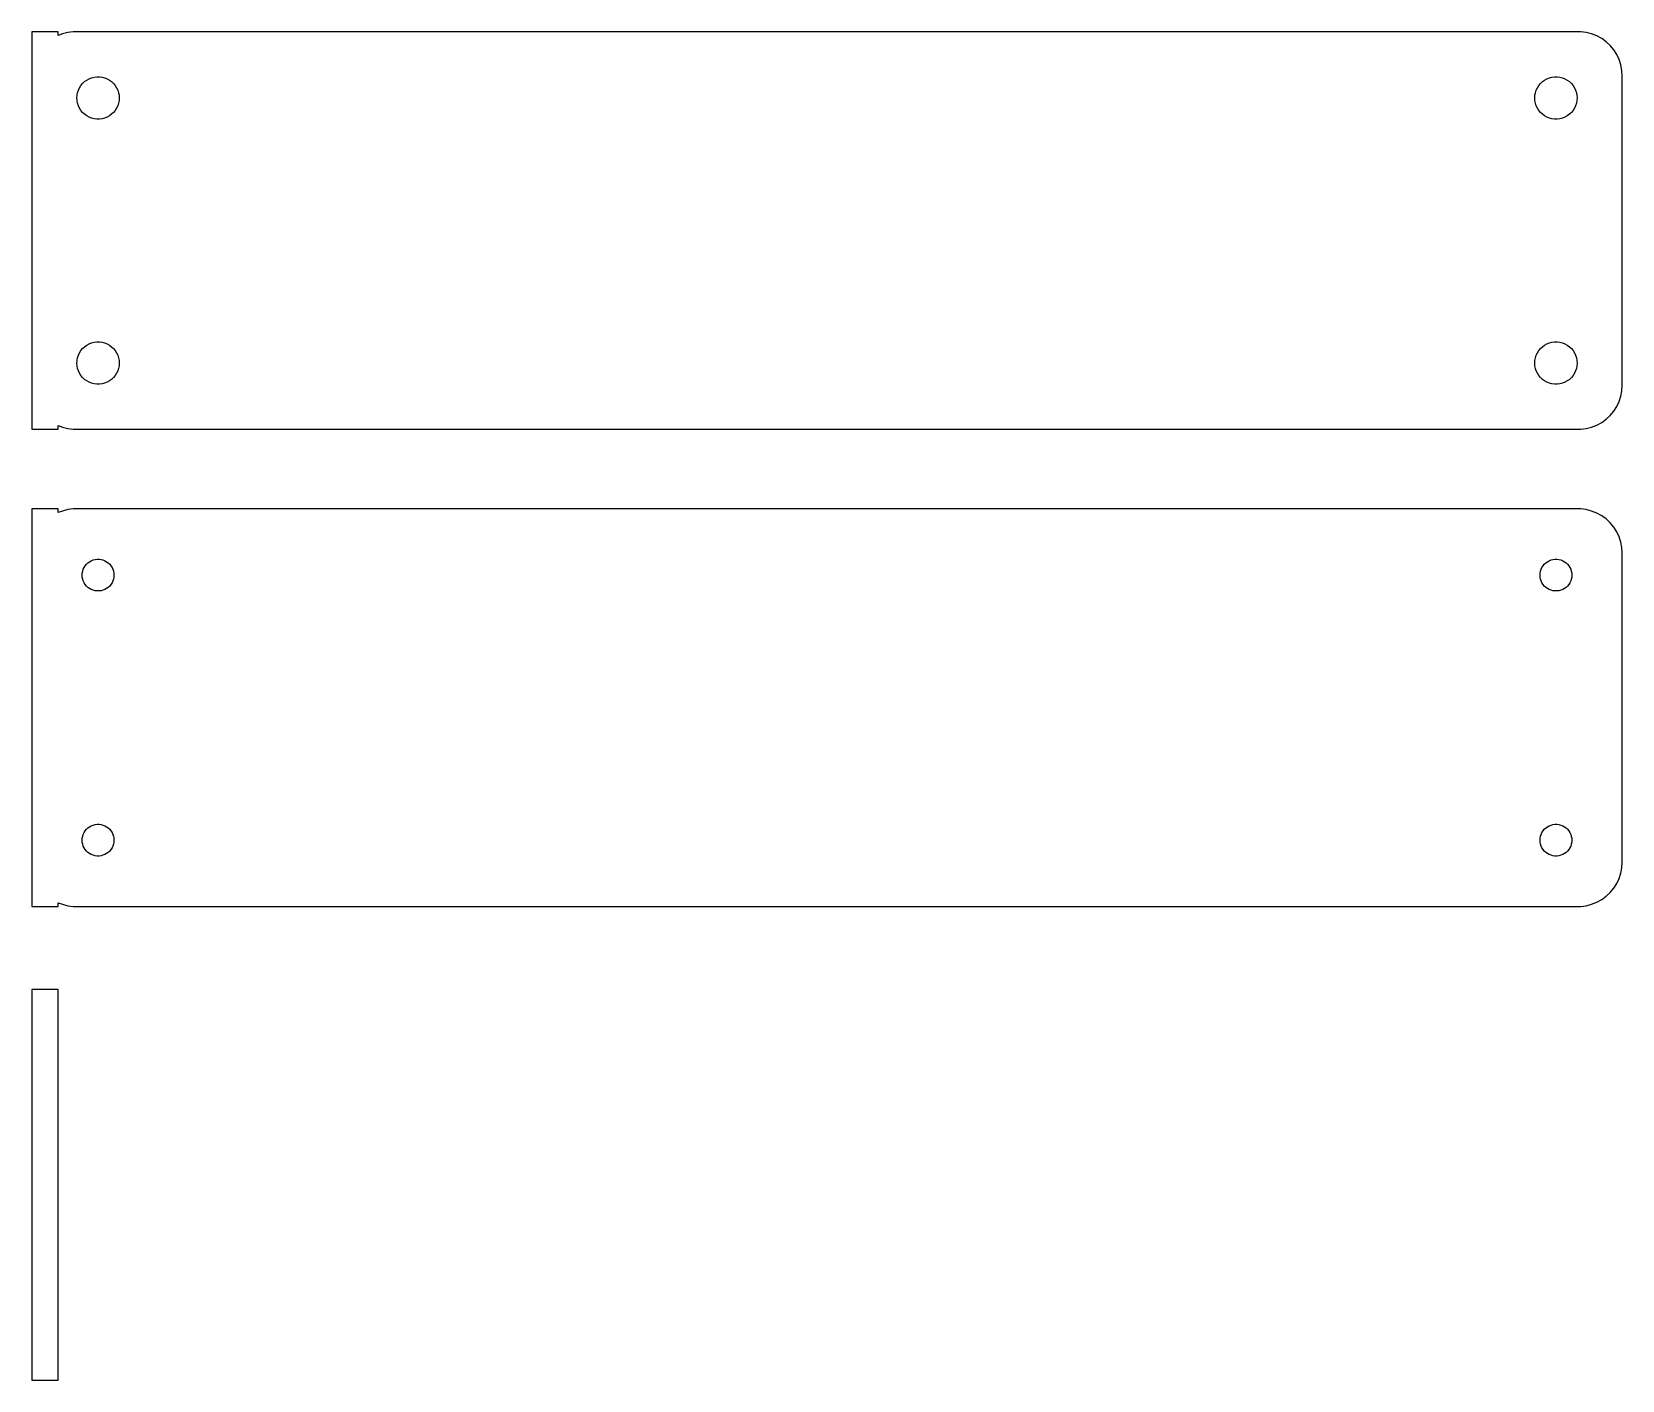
# Model space of a CAD drawing. Header units: metres. Extents: x -90 to 90, y -22 to 130.
import ezdxf

# ---------------------------------------------------------------- set-up
doc = ezdxf.new("R2010")
doc.units = ezdxf.units.M

msp = doc.modelspace()

# ---------------------------------------------------------------- linework, layer by layer
for p, q in [((-87, 130.49), (-90, 130.49)), ((-90, 130.49), (-90, 85.5099)), ((-87, 130.075), (-87, 130.49)), ((-86.5451, 130.255), (-87, 130.075)), ((-85.9369, 130.411), (-86.5451, 130.255)), ((-85.3139, 130.49), (-85.9369, 130.411)), ((85.3139, 130.49), (-85.3139, 130.49)), ((85.9369, 130.411), (85.3139, 130.49)), ((86.5451, 130.255), (85.9369, 130.411)), ((87.1289, 130.024), (86.5451, 130.255)), ((87.6791, 129.722), (87.1289, 130.024)), ((88.1871, 129.353), (87.6791, 129.722)), ((88.6448, 128.923), (88.1871, 129.353)), ((89.0451, 128.439), (88.6448, 128.923)), ((89.3815, 127.909), (89.0451, 128.439)), ((89.6489, 127.341), (89.3815, 127.909)), ((89.8429, 126.743), (89.6489, 127.341)), ((89.9606, 126.127), (89.8429, 126.743)), ((90, 125.5), (89.9606, 126.127)), ((-84.6031, 124.156), (-84.4416, 124.411)), ((-84.4416, 124.411), (-84.2495, 124.643)), ((-84.2495, 124.643), (-84.0298, 124.849)), ((-84.0298, 124.849), (-83.786, 125.026)), ((-83.786, 125.026), (-83.5219, 125.172)), ((-83.5219, 125.172), (-83.2416, 125.283)), ((-83.2416, 125.283), (-82.9497, 125.357)), ((-82.9497, 125.357), (-82.6507, 125.395)), ((-82.6507, 125.395), (-82.3493, 125.395)), ((-82.3493, 125.395), (-82.0503, 125.357)), ((-82.0503, 125.357), (-81.7584, 125.283)), ((-81.7584, 125.283), (-81.4781, 125.172)), ((-81.4781, 125.172), (-81.214, 125.026)), ((-81.214, 125.026), (-80.9702, 124.849)), ((-80.9702, 124.849), (-80.7505, 124.643)), ((-80.7505, 124.643), (-80.5583, 124.411)), ((-80.5583, 124.411), (-80.3969, 124.156)), ((80.3969, 124.156), (80.5583, 124.411)), ((80.5583, 124.411), (80.7505, 124.643)), ((80.7505, 124.643), (80.9702, 124.849)), ((80.9702, 124.849), (81.214, 125.026)), ((81.214, 125.026), (81.4781, 125.172)), ((81.4781, 125.172), (81.7584, 125.283)), ((81.7584, 125.283), (82.0503, 125.357)), ((82.0503, 125.357), (82.3493, 125.395)), ((82.3493, 125.395), (82.6507, 125.395)), ((82.6507, 125.395), (82.9497, 125.357)), ((82.9497, 125.357), (83.2416, 125.283)), ((83.2416, 125.283), (83.5219, 125.172)), ((83.5219, 125.172), (83.786, 125.026)), ((83.786, 125.026), (84.0298, 124.849)), ((84.0298, 124.849), (84.2495, 124.643)), ((84.2495, 124.643), (84.4416, 124.411)), ((84.4416, 124.411), (84.6031, 124.156)), ((90, 90.5), (90, 125.5)), ((-84.9, 123), (-84.8811, 123.301)), ((-84.8811, 122.699), (-84.9, 123)), ((-84.8811, 123.301), (-84.8246, 123.597)), ((-84.8246, 122.403), (-84.8811, 122.699)), ((-84.8246, 123.597), (-84.7315, 123.883)), ((-84.7315, 122.117), (-84.8246, 122.403)), ((-84.7315, 123.883), (-84.6031, 124.156)), ((-80.3969, 124.156), (-80.2685, 123.883)), ((-80.2685, 123.883), (-80.1754, 123.597)), ((-80.1754, 122.403), (-80.2685, 122.117)), ((-80.1754, 123.597), (-80.1189, 123.301)), ((-80.1189, 122.699), (-80.1754, 122.403)), ((-80.1189, 123.301), (-80.1, 123)), ((-80.1, 123), (-80.1189, 122.699)), ((80.1, 123), (80.1189, 123.301)), ((80.1189, 122.699), (80.1, 123)), ((80.1189, 123.301), (80.1754, 123.597)), ((80.1754, 122.403), (80.1189, 122.699)), ((80.1754, 123.597), (80.2685, 123.883)), ((80.2685, 122.117), (80.1754, 122.403)), ((80.2685, 123.883), (80.3969, 124.156)), ((84.6031, 124.156), (84.7315, 123.883)), ((84.7315, 123.883), (84.8246, 123.597)), ((84.8246, 122.403), (84.7315, 122.117)), ((84.8246, 123.597), (84.8811, 123.301)), ((84.8811, 122.699), (84.8246, 122.403)), ((84.8811, 123.301), (84.9, 123)), ((84.9, 123), (84.8811, 122.699)), ((-84.6031, 121.844), (-84.7315, 122.117)), ((-84.4416, 121.589), (-84.6031, 121.844)), ((-84.2495, 121.357), (-84.4416, 121.589)), ((-84.0298, 121.151), (-84.2495, 121.357)), ((-83.786, 120.974), (-84.0298, 121.151)), ((-83.5219, 120.828), (-83.786, 120.974)), ((-83.2416, 120.717), (-83.5219, 120.828)), ((-82.9497, 120.643), (-83.2416, 120.717)), ((-82.6507, 120.605), (-82.9497, 120.643)), ((-82.3493, 120.605), (-82.6507, 120.605)), ((-82.0503, 120.643), (-82.3493, 120.605)), ((-81.7584, 120.717), (-82.0503, 120.643)), ((-81.4781, 120.828), (-81.7584, 120.717)), ((-81.214, 120.974), (-81.4781, 120.828)), ((-80.9702, 121.151), (-81.214, 120.974)), ((-80.7505, 121.357), (-80.9702, 121.151)), ((-80.5583, 121.589), (-80.7505, 121.357)), ((-80.3969, 121.844), (-80.5583, 121.589)), ((-80.2685, 122.117), (-80.3969, 121.844)), ((80.3969, 121.844), (80.2685, 122.117)), ((80.5583, 121.589), (80.3969, 121.844)), ((80.7505, 121.357), (80.5583, 121.589)), ((80.9702, 121.151), (80.7505, 121.357)), ((81.214, 120.974), (80.9702, 121.151)), ((81.4781, 120.828), (81.214, 120.974)), ((81.7584, 120.717), (81.4781, 120.828)), ((82.0503, 120.643), (81.7584, 120.717)), ((82.3493, 120.605), (82.0503, 120.643)), ((82.6507, 120.605), (82.3493, 120.605)), ((82.9497, 120.643), (82.6507, 120.605)), ((83.2416, 120.717), (82.9497, 120.643)), ((83.5219, 120.828), (83.2416, 120.717)), ((83.786, 120.974), (83.5219, 120.828)), ((84.0298, 121.151), (83.786, 120.974)), ((84.2495, 121.357), (84.0298, 121.151)), ((84.4416, 121.589), (84.2495, 121.357)), ((84.6031, 121.844), (84.4416, 121.589)), ((84.7315, 122.117), (84.6031, 121.844)), ((-84.8246, 93.5969), (-84.7315, 93.8835)), ((-84.7315, 93.8835), (-84.6031, 94.1562)), ((-84.6031, 94.1562), (-84.4416, 94.4107)), ((-84.4416, 94.4107), (-84.2495, 94.6429)), ((-84.2495, 94.6429), (-84.0298, 94.8492)), ((-84.0298, 94.8492), (-83.786, 95.0264)), ((-83.786, 95.0264), (-83.5219, 95.1716)), ((-83.5219, 95.1716), (-83.2416, 95.2825)), ((-83.2416, 95.2825), (-82.9497, 95.3575)), ((-82.9497, 95.3575), (-82.6507, 95.3953)), ((-82.6507, 95.3953), (-82.3493, 95.3953)), ((-82.3493, 95.3953), (-82.0503, 95.3575)), ((-82.0503, 95.3575), (-81.7584, 95.2825)), ((-81.7584, 95.2825), (-81.4781, 95.1716)), ((-81.4781, 95.1716), (-81.214, 95.0264)), ((-81.214, 95.0264), (-80.9702, 94.8492)), ((-80.9702, 94.8492), (-80.7505, 94.6429)), ((-80.7505, 94.6429), (-80.5583, 94.4107)), ((-80.5583, 94.4107), (-80.3969, 94.1562)), ((-80.3969, 94.1562), (-80.2685, 93.8835)), ((-80.2685, 93.8835), (-80.1754, 93.5969)), ((80.1754, 93.5969), (80.2685, 93.8835)), ((80.2685, 93.8835), (80.3969, 94.1562)), ((80.3969, 94.1562), (80.5583, 94.4107)), ((80.5583, 94.4107), (80.7505, 94.6429)), ((80.7505, 94.6429), (80.9702, 94.8492)), ((80.9702, 94.8492), (81.214, 95.0264)), ((81.214, 95.0264), (81.4781, 95.1716)), ((81.4781, 95.1716), (81.7584, 95.2825)), ((81.7584, 95.2825), (82.0503, 95.3575)), ((82.0503, 95.3575), (82.3493, 95.3953)), ((82.3493, 95.3953), (82.6507, 95.3953)), ((82.6507, 95.3953), (82.9497, 95.3575)), ((82.9497, 95.3575), (83.2416, 95.2825)), ((83.2416, 95.2825), (83.5219, 95.1716)), ((83.5219, 95.1716), (83.786, 95.0264)), ((83.786, 95.0264), (84.0298, 94.8492)), ((84.0298, 94.8492), (84.2495, 94.6429)), ((84.2495, 94.6429), (84.4416, 94.4107)), ((84.4416, 94.4107), (84.6031, 94.1562)), ((84.6031, 94.1562), (84.7315, 93.8835)), ((84.7315, 93.8835), (84.8246, 93.5969)), ((-84.9, 93), (-84.8811, 93.3008)), ((-84.8811, 92.6992), (-84.9, 93)), ((-84.8811, 93.3008), (-84.8246, 93.5969)), ((-84.8246, 92.4032), (-84.8811, 92.6992)), ((-84.7315, 92.1165), (-84.8246, 92.4032)), ((-84.6031, 91.8438), (-84.7315, 92.1165)), ((-84.4416, 91.5893), (-84.6031, 91.8438)), ((-80.3969, 91.8438), (-80.5583, 91.5893)), ((-80.2685, 92.1165), (-80.3969, 91.8438)), ((-80.1754, 92.4032), (-80.2685, 92.1165)), ((-80.1754, 93.5969), (-80.1189, 93.3008)), ((-80.1189, 92.6992), (-80.1754, 92.4032)), ((-80.1189, 93.3008), (-80.1, 93)), ((-80.1, 93), (-80.1189, 92.6992)), ((80.1, 93), (80.1189, 93.3008)), ((80.1189, 92.6992), (80.1, 93)), ((80.1189, 93.3008), (80.1754, 93.5969)), ((80.1754, 92.4032), (80.1189, 92.6992)), ((80.2685, 92.1165), (80.1754, 92.4032)), ((80.3969, 91.8438), (80.2685, 92.1165)), ((80.5583, 91.5893), (80.3969, 91.8438)), ((84.6031, 91.8438), (84.4416, 91.5893)), ((84.7315, 92.1165), (84.6031, 91.8438)), ((84.8246, 92.4032), (84.7315, 92.1165)), ((84.8246, 93.5969), (84.8811, 93.3008)), ((84.8811, 92.6992), (84.8246, 92.4032)), ((84.8811, 93.3008), (84.9, 93)), ((84.9, 93), (84.8811, 92.6992)), ((-84.2495, 91.3571), (-84.4416, 91.5893)), ((-84.0298, 91.1508), (-84.2495, 91.3571)), ((-83.786, 90.9736), (-84.0298, 91.1508)), ((-83.5219, 90.8284), (-83.786, 90.9736)), ((-83.2416, 90.7175), (-83.5219, 90.8284)), ((-82.9497, 90.6425), (-83.2416, 90.7175)), ((-82.6507, 90.6047), (-82.9497, 90.6425)), ((-82.3493, 90.6047), (-82.6507, 90.6047)), ((-82.0503, 90.6425), (-82.3493, 90.6047)), ((-81.7584, 90.7175), (-82.0503, 90.6425)), ((-81.4781, 90.8284), (-81.7584, 90.7175)), ((-81.214, 90.9736), (-81.4781, 90.8284)), ((-80.9702, 91.1508), (-81.214, 90.9736)), ((-80.7505, 91.3571), (-80.9702, 91.1508)), ((-80.5583, 91.5893), (-80.7505, 91.3571)), ((80.7505, 91.3571), (80.5583, 91.5893)), ((80.9702, 91.1508), (80.7505, 91.3571)), ((81.214, 90.9736), (80.9702, 91.1508)), ((81.4781, 90.8284), (81.214, 90.9736)), ((81.7584, 90.7175), (81.4781, 90.8284)), ((82.0503, 90.6425), (81.7584, 90.7175)), ((82.3493, 90.6047), (82.0503, 90.6425)), ((82.6507, 90.6047), (82.3493, 90.6047)), ((82.9497, 90.6425), (82.6507, 90.6047)), ((83.2416, 90.7175), (82.9497, 90.6425)), ((83.5219, 90.8284), (83.2416, 90.7175)), ((83.786, 90.9736), (83.5219, 90.8284)), ((84.0298, 91.1508), (83.786, 90.9736)), ((84.2495, 91.3571), (84.0298, 91.1508)), ((84.4416, 91.5893), (84.2495, 91.3571)), ((89.9606, 89.8733), (90, 90.5)), ((89.3815, 88.0912), (89.6489, 88.6594)), ((89.6489, 88.6594), (89.8429, 89.2566)), ((89.8429, 89.2566), (89.9606, 89.8733)), ((87.6791, 86.2784), (88.1871, 86.6474)), ((88.1871, 86.6474), (88.6448, 87.0773)), ((88.6448, 87.0773), (89.0451, 87.5611)), ((89.0451, 87.5611), (89.3815, 88.0912)), ((-90, 85.5099), (-87, 85.5099)), ((-87, 85.9248), (-86.5451, 85.7447)), ((-87, 85.5099), (-87, 85.9248)), ((-86.5451, 85.7447), (-85.9369, 85.5886)), ((-85.9369, 85.5886), (-85.3139, 85.5099)), ((-85.3139, 85.5099), (85.3139, 85.5099)), ((85.3139, 85.5099), (85.9369, 85.5886)), ((85.9369, 85.5886), (86.5451, 85.7447)), ((86.5451, 85.7447), (87.1289, 85.9759)), ((87.1289, 85.9759), (87.6791, 86.2784)), ((-87, 76.4901), (-90, 76.4901)), ((-90, 76.4901), (-90, 31.5099)), ((-87, 76.0752), (-87, 76.4901)), ((-86.5451, 76.2553), (-87, 76.0752)), ((-85.9369, 76.4114), (-86.5451, 76.2553)), ((-85.3139, 76.4901), (-85.9369, 76.4114)), ((85.3139, 76.4901), (-85.3139, 76.4901)), ((85.9369, 76.4114), (85.3139, 76.4901)), ((86.5451, 76.2553), (85.9369, 76.4114)), ((87.1289, 76.0241), (86.5451, 76.2553)), ((87.6791, 75.7216), (87.1289, 76.0241)), ((88.1871, 75.3526), (87.6791, 75.7216)), ((88.6448, 74.9227), (88.1871, 75.3526)), ((89.0451, 74.4389), (88.6448, 74.9227)), ((89.3815, 73.9088), (89.0451, 74.4389)), ((89.6489, 73.3406), (89.3815, 73.9088)), ((89.8429, 72.7434), (89.6489, 73.3406)), ((89.9606, 72.1267), (89.8429, 72.7434)), ((90, 71.5), (89.9606, 72.1267)), ((-83.9562, 70.058), (-83.8121, 70.2322)), ((-83.8121, 70.2322), (-83.6474, 70.3869)), ((-83.6474, 70.3869), (-83.4645, 70.5198)), ((-83.4645, 70.5198), (-83.2664, 70.6287)), ((-83.2664, 70.6287), (-83.0562, 70.7119)), ((-83.0562, 70.7119), (-82.8373, 70.7681)), ((-82.8373, 70.7681), (-82.613, 70.7964)), ((-82.613, 70.7964), (-82.387, 70.7964)), ((-82.387, 70.7964), (-82.1627, 70.7681)), ((-82.1627, 70.7681), (-81.9438, 70.7119)), ((-81.9438, 70.7119), (-81.7336, 70.6287)), ((-81.7336, 70.6287), (-81.5355, 70.5198)), ((-81.5355, 70.5198), (-81.3526, 70.3869)), ((-81.3526, 70.3869), (-81.1879, 70.2322)), ((-81.1879, 70.2322), (-81.0438, 70.058)), ((81.0438, 70.058), (81.1879, 70.2322)), ((81.1879, 70.2322), (81.3526, 70.3869)), ((81.3526, 70.3869), (81.5355, 70.5198)), ((81.5355, 70.5198), (81.7336, 70.6287)), ((81.7336, 70.6287), (81.9438, 70.7119)), ((81.9438, 70.7119), (82.1627, 70.7681)), ((82.1627, 70.7681), (82.387, 70.7964)), ((82.387, 70.7964), (82.613, 70.7964)), ((82.613, 70.7964), (82.8373, 70.7681)), ((82.8373, 70.7681), (83.0562, 70.7119)), ((83.0562, 70.7119), (83.2664, 70.6287)), ((83.2664, 70.6287), (83.4645, 70.5198)), ((83.4645, 70.5198), (83.6474, 70.3869)), ((83.6474, 70.3869), (83.8121, 70.2322)), ((83.8121, 70.2322), (83.9562, 70.058)), ((90, 36.5), (90, 71.5)), ((-84.3, 69), (-84.2858, 69.2256)), ((-84.2858, 68.7744), (-84.3, 69)), ((-84.2858, 69.2256), (-84.2434, 69.4476)), ((-84.2434, 68.5524), (-84.2858, 68.7744)), ((-84.2434, 69.4476), (-84.1736, 69.6626)), ((-84.1736, 68.3374), (-84.2434, 68.5524)), ((-84.1736, 69.6626), (-84.0773, 69.8671)), ((-84.0773, 69.8671), (-83.9562, 70.058)), ((-81.0438, 70.058), (-80.9226, 69.8671)), ((-80.9226, 69.8671), (-80.8264, 69.6626)), ((-80.8264, 69.6626), (-80.7565, 69.4476)), ((-80.7565, 68.5524), (-80.8264, 68.3374)), ((-80.7565, 69.4476), (-80.7142, 69.2256)), ((-80.7142, 68.7744), (-80.7565, 68.5524)), ((-80.7142, 69.2256), (-80.7, 69)), ((-80.7, 69), (-80.7142, 68.7744)), ((80.7, 69), (80.7142, 69.2256)), ((80.7142, 68.7744), (80.7, 69)), ((80.7142, 69.2256), (80.7565, 69.4476)), ((80.7565, 68.5524), (80.7142, 68.7744)), ((80.7565, 69.4476), (80.8264, 69.6626)), ((80.8264, 68.3374), (80.7565, 68.5524)), ((80.8264, 69.6626), (80.9226, 69.8671)), ((80.9226, 69.8671), (81.0438, 70.058)), ((83.9562, 70.058), (84.0773, 69.8671)), ((84.0773, 69.8671), (84.1736, 69.6626)), ((84.1736, 69.6626), (84.2434, 69.4476)), ((84.2434, 68.5524), (84.1736, 68.3374)), ((84.2434, 69.4476), (84.2858, 69.2256)), ((84.2858, 68.7744), (84.2434, 68.5524)), ((84.2858, 69.2256), (84.3, 69)), ((84.3, 69), (84.2858, 68.7744)), ((-84.0773, 68.1328), (-84.1736, 68.3374)), ((-83.9562, 67.942), (-84.0773, 68.1328)), ((-83.8121, 67.7678), (-83.9562, 67.942)), ((-83.6474, 67.6131), (-83.8121, 67.7678)), ((-83.4645, 67.4802), (-83.6474, 67.6131)), ((-83.2664, 67.3713), (-83.4645, 67.4802)), ((-83.0562, 67.2881), (-83.2664, 67.3713)), ((-82.8373, 67.2319), (-83.0562, 67.2881)), ((-82.613, 67.2036), (-82.8373, 67.2319)), ((-82.387, 67.2036), (-82.613, 67.2036)), ((-82.1627, 67.2319), (-82.387, 67.2036)), ((-81.9438, 67.2881), (-82.1627, 67.2319)), ((-81.7336, 67.3713), (-81.9438, 67.2881)), ((-81.5355, 67.4802), (-81.7336, 67.3713)), ((-81.3526, 67.6131), (-81.5355, 67.4802)), ((-81.1879, 67.7678), (-81.3526, 67.6131)), ((-81.0438, 67.942), (-81.1879, 67.7678)), ((-80.9226, 68.1328), (-81.0438, 67.942)), ((-80.8264, 68.3374), (-80.9226, 68.1328)), ((80.9226, 68.1328), (80.8264, 68.3374)), ((81.0438, 67.942), (80.9226, 68.1328)), ((81.1879, 67.7678), (81.0438, 67.942)), ((81.3526, 67.6131), (81.1879, 67.7678)), ((81.5355, 67.4802), (81.3526, 67.6131)), ((81.7336, 67.3713), (81.5355, 67.4802)), ((81.9438, 67.2881), (81.7336, 67.3713)), ((82.1627, 67.2319), (81.9438, 67.2881)), ((82.387, 67.2036), (82.1627, 67.2319)), ((82.613, 67.2036), (82.387, 67.2036)), ((82.8373, 67.2319), (82.613, 67.2036)), ((83.0562, 67.2881), (82.8373, 67.2319)), ((83.2664, 67.3713), (83.0562, 67.2881)), ((83.4645, 67.4802), (83.2664, 67.3713)), ((83.6474, 67.6131), (83.4645, 67.4802)), ((83.8121, 67.7678), (83.6474, 67.6131)), ((83.9562, 67.942), (83.8121, 67.7678)), ((84.0773, 68.1328), (83.9562, 67.942)), ((84.1736, 68.3374), (84.0773, 68.1328)), ((-84.2434, 39.4476), (-84.1736, 39.6626)), ((-84.1736, 39.6626), (-84.0773, 39.8672)), ((-84.0773, 39.8672), (-83.9562, 40.058)), ((-83.9562, 40.058), (-83.8121, 40.2322)), ((-83.8121, 40.2322), (-83.6474, 40.3869)), ((-83.6474, 40.3869), (-83.4645, 40.5198)), ((-83.4645, 40.5198), (-83.2664, 40.6287)), ((-83.2664, 40.6287), (-83.0562, 40.7119)), ((-83.0562, 40.7119), (-82.8373, 40.7681)), ((-82.8373, 40.7681), (-82.613, 40.7964)), ((-82.613, 40.7964), (-82.387, 40.7964)), ((-82.387, 40.7964), (-82.1627, 40.7681)), ((-82.1627, 40.7681), (-81.9438, 40.7119)), ((-81.9438, 40.7119), (-81.7336, 40.6287)), ((-81.7336, 40.6287), (-81.5355, 40.5198)), ((-81.5355, 40.5198), (-81.3526, 40.3869)), ((-81.3526, 40.3869), (-81.1879, 40.2322)), ((-81.1879, 40.2322), (-81.0438, 40.058)), ((-81.0438, 40.058), (-80.9226, 39.8672)), ((-80.9226, 39.8672), (-80.8264, 39.6626)), ((-80.8264, 39.6626), (-80.7565, 39.4476)), ((80.7565, 39.4476), (80.8264, 39.6626)), ((80.8264, 39.6626), (80.9226, 39.8672)), ((80.9226, 39.8672), (81.0438, 40.058)), ((81.0438, 40.058), (81.1879, 40.2322)), ((81.1879, 40.2322), (81.3526, 40.3869)), ((81.3526, 40.3869), (81.5355, 40.5198)), ((81.5355, 40.5198), (81.7336, 40.6287)), ((81.7336, 40.6287), (81.9438, 40.7119)), ((81.9438, 40.7119), (82.1627, 40.7681)), ((82.1627, 40.7681), (82.387, 40.7964)), ((82.387, 40.7964), (82.613, 40.7964)), ((82.613, 40.7964), (82.8373, 40.7681)), ((82.8373, 40.7681), (83.0562, 40.7119)), ((83.0562, 40.7119), (83.2664, 40.6287)), ((83.2664, 40.6287), (83.4645, 40.5198)), ((83.4645, 40.5198), (83.6474, 40.3869)), ((83.6474, 40.3869), (83.8121, 40.2322)), ((83.8121, 40.2322), (83.9562, 40.058)), ((83.9562, 40.058), (84.0773, 39.8672)), ((84.0773, 39.8672), (84.1736, 39.6626)), ((84.1736, 39.6626), (84.2434, 39.4476)), ((-84.3, 39), (-84.2858, 39.2256)), ((-84.2858, 38.7744), (-84.3, 39)), ((-84.2858, 39.2256), (-84.2434, 39.4476)), ((-84.2434, 38.5524), (-84.2858, 38.7744)), ((-84.1736, 38.3374), (-84.2434, 38.5524)), ((-84.0773, 38.1329), (-84.1736, 38.3374)), ((-83.9562, 37.942), (-84.0773, 38.1329)), ((-83.8121, 37.7678), (-83.9562, 37.942)), ((-81.0438, 37.942), (-81.1879, 37.7678)), ((-80.9226, 38.1329), (-81.0438, 37.942)), ((-80.8264, 38.3374), (-80.9226, 38.1329)), ((-80.7565, 38.5524), (-80.8264, 38.3374)), ((-80.7565, 39.4476), (-80.7142, 39.2256)), ((-80.7142, 38.7744), (-80.7565, 38.5524)), ((-80.7142, 39.2256), (-80.7, 39)), ((-80.7, 39), (-80.7142, 38.7744)), ((80.7, 39), (80.7142, 39.2256)), ((80.7142, 38.7744), (80.7, 39)), ((80.7142, 39.2256), (80.7565, 39.4476)), ((80.7565, 38.5524), (80.7142, 38.7744)), ((80.8264, 38.3374), (80.7565, 38.5524)), ((80.9226, 38.1329), (80.8264, 38.3374)), ((81.0438, 37.942), (80.9226, 38.1329)), ((81.1879, 37.7678), (81.0438, 37.942)), ((83.9562, 37.942), (83.8121, 37.7678)), ((84.0773, 38.1329), (83.9562, 37.942)), ((84.1736, 38.3374), (84.0773, 38.1329)), ((84.2434, 38.5524), (84.1736, 38.3374)), ((84.2434, 39.4476), (84.2858, 39.2256)), ((84.2858, 38.7744), (84.2434, 38.5524)), ((84.2858, 39.2256), (84.3, 39)), ((84.3, 39), (84.2858, 38.7744)), ((-83.6474, 37.6131), (-83.8121, 37.7678)), ((-83.4645, 37.4802), (-83.6474, 37.6131)), ((-83.2664, 37.3713), (-83.4645, 37.4802)), ((-83.0562, 37.2881), (-83.2664, 37.3713)), ((-82.8373, 37.2319), (-83.0562, 37.2881)), ((-82.613, 37.2036), (-82.8373, 37.2319)), ((-82.387, 37.2036), (-82.613, 37.2036)), ((-82.1627, 37.2319), (-82.387, 37.2036)), ((-81.9438, 37.2881), (-82.1627, 37.2319)), ((-81.7336, 37.3713), (-81.9438, 37.2881)), ((-81.5355, 37.4802), (-81.7336, 37.3713)), ((-81.3526, 37.6131), (-81.5355, 37.4802)), ((-81.1879, 37.7678), (-81.3526, 37.6131)), ((81.3526, 37.6131), (81.1879, 37.7678)), ((81.5355, 37.4802), (81.3526, 37.6131)), ((81.7336, 37.3713), (81.5355, 37.4802)), ((81.9438, 37.2881), (81.7336, 37.3713)), ((82.1627, 37.2319), (81.9438, 37.2881)), ((82.387, 37.2036), (82.1627, 37.2319)), ((82.613, 37.2036), (82.387, 37.2036)), ((82.8373, 37.2319), (82.613, 37.2036)), ((83.0562, 37.2881), (82.8373, 37.2319)), ((83.2664, 37.3713), (83.0562, 37.2881)), ((83.4645, 37.4802), (83.2664, 37.3713)), ((83.6474, 37.6131), (83.4645, 37.4802)), ((83.8121, 37.7678), (83.6474, 37.6131)), ((89.9606, 35.8733), (90, 36.5)), ((89.3815, 34.0912), (89.6489, 34.6594)), ((89.6489, 34.6594), (89.8429, 35.2566)), ((89.8429, 35.2566), (89.9606, 35.8733)), ((87.6791, 32.2784), (88.1871, 32.6474)), ((88.1871, 32.6474), (88.6448, 33.0773)), ((88.6448, 33.0773), (89.0451, 33.5611)), ((89.0451, 33.5611), (89.3815, 34.0912)), ((-90, 31.5099), (-87, 31.5099)), ((-87, 31.9248), (-86.5451, 31.7447)), ((-87, 31.5099), (-87, 31.9248)), ((-86.5451, 31.7447), (-85.9369, 31.5886)), ((-85.9369, 31.5886), (-85.3139, 31.5099)), ((-85.3139, 31.5099), (85.3139, 31.5099)), ((85.3139, 31.5099), (85.9369, 31.5886)), ((85.9369, 31.5886), (86.5451, 31.7447)), ((86.5451, 31.7447), (87.1289, 31.9759)), ((87.1289, 31.9759), (87.6791, 32.2784)), ((-87, 22.1148), (-90, 22.1148)), ((-90, 22.1148), (-90, -22.1148)), ((-87, -22.1148), (-87, 22.1148)), ((-90, -22.1148), (-87, -22.1148))]:
    msp.add_line(p, q)

doc.saveas('drawing.dxf')
